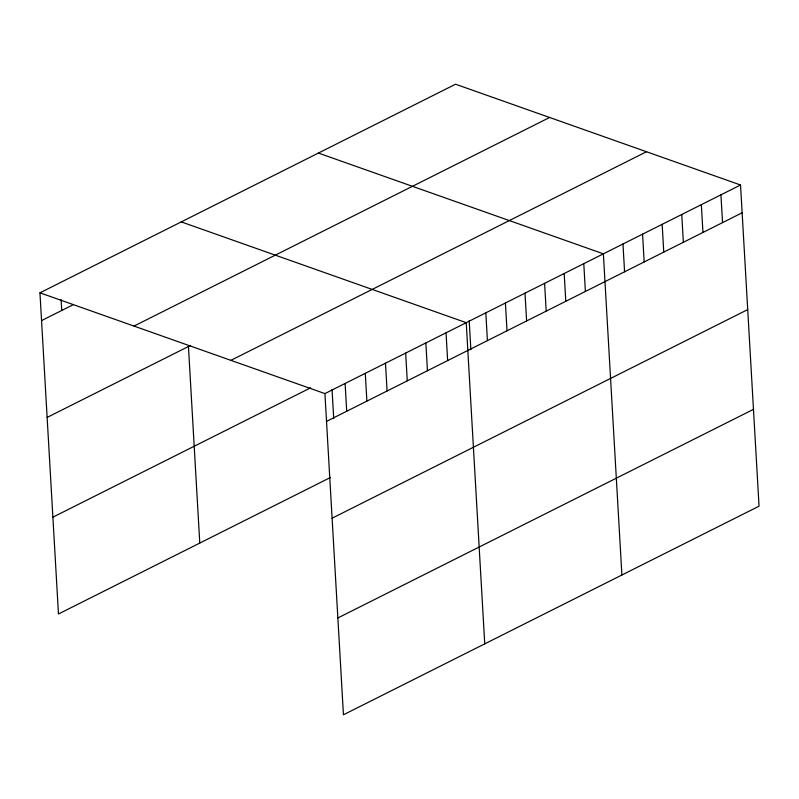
<?xml version="1.0" encoding="UTF-8"?>
<svg xmlns="http://www.w3.org/2000/svg" width="799" height="799" viewBox="0 0 799 799"><rect width="100%" height="100%" fill="white"/><g stroke="black" fill="none" stroke-linecap="round" stroke-linejoin="round"><path stroke-width="1.2" d="M330.396 477.512L58.467 614.002L39.95 292.824L455.56 84.215L740.533 184.998L759.05 506.176L343.44 714.785L324.923 393.597L740.533 184.998M41.548 320.599L73.428 304.609M133.992 326.082L549.602 117.473M47.131 417.428L190.621 345.408M230.881 360.349L646.491 151.74M52.884 517.183L310.661 387.795M326.521 421.383L742.131 212.784M332.104 518.201L747.714 309.603M337.857 617.957L753.467 409.358M318.411 153.058L603.375 253.832L621.902 575.02M181.253 221.892L466.226 322.676L484.743 643.854M39.95 292.824L324.923 393.597M720.938 194.836L722.536 222.611M701.342 204.664L702.95 232.449M681.747 214.502L683.355 242.287M662.161 224.339L663.759 252.114M642.566 234.167L644.164 261.952M622.97 244.005L624.578 271.79M583.789 263.67L585.387 291.455M564.194 273.508L565.792 301.283M544.598 283.335L546.206 311.121M525.003 293.173L526.611 320.958M505.417 303.011L507.015 330.786M485.822 312.838L487.42 340.624M469.193 320.679L470.871 349.722M446.042 332.813L447.64 360.589M425.857 342.941L427.455 370.726M405.662 353.078L407.27 380.853M385.478 363.205L387.086 390.991M365.293 373.333L366.891 401.118M345.108 383.47L346.706 411.255M332.044 389.522L333.722 418.566M188.444 346.496L199.78 543.08M61.114 299.595L61.743 310.471"/></g></svg>
